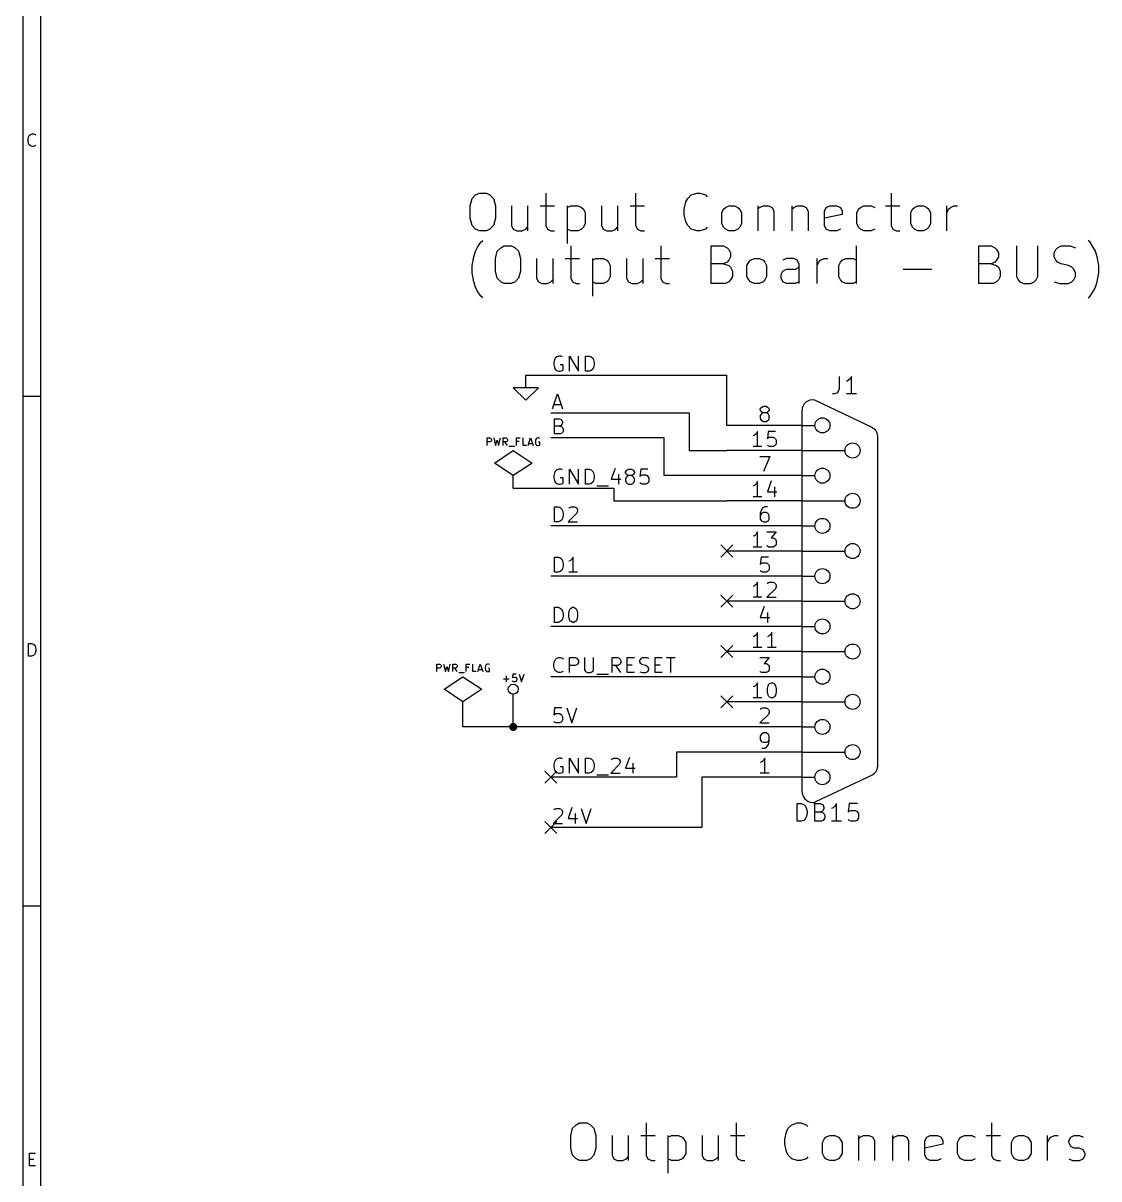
# Model space of a CAD drawing. Extents: x 4000 to 196000, y 4000 to 146000.
# Drawn here: x 4000 to 46800, y 54015 to 100008 of the extents above; entities that cross this region are included whole.
import ezdxf

# ---------------------------------------------------------------- set-up
doc = ezdxf.new("R2010")
doc.units = 0
doc.layers.add('BLACK', color=1, linetype='CONTINUOUS')

msp = doc.modelspace()

# ---------------------------------------------------------------- linework, layer by layer
at = {"layer": 'BLACK'}
for p, q in [((4000, 4000), (4000, 146000)), ((4700, 4700), (4700, 145300)), ((4200, 95380), (4220, 95480)), ((4200, 95310), (4200, 95380)), ((4220, 95220), (4200, 95310)), ((4220, 95480), (4240, 95530)), ((4240, 95170), (4220, 95220)), ((4240, 95530), (4290, 95570)), ((4290, 95570), (4360, 95600)), ((4360, 95600), (4410, 95600)), ((4410, 95600), (4480, 95570)), ((4480, 95570), (4500, 95550)), ((4290, 95120), (4240, 95170)), ((4360, 95100), (4290, 95120)), ((4410, 95100), (4360, 95100)), ((4480, 95120), (4410, 95100)), ((4500, 95150), (4480, 95120)), ((21790, 92740), (21860, 93030)), ((21860, 93030), (22000, 93170)), ((22000, 93170), (22140, 93240)), ((22140, 93240), (22430, 93240)), ((22430, 93240), (22570, 93170)), ((22570, 93170), (22710, 93030)), ((22710, 93030), (22790, 92740)), ((24790, 93240), (24790, 91960)), ((28370, 93240), (28370, 91960)), ((30370, 92890), (30440, 93030)), ((30440, 93030), (30580, 93170)), ((30580, 93170), (30800, 93240)), ((30800, 93240), (30940, 93240)), ((30940, 93240), (31150, 93170)), ((31150, 93170), (31220, 93100)), ((38530, 93240), (38530, 91960)), ((21790, 92240), (21790, 92740)), ((22790, 92740), (22790, 92240)), ((23430, 92740), (23430, 91960)), ((24070, 92740), (24070, 91740)), ((24570, 92740), (25140, 92740)), ((25650, 92740), (25650, 91240)), ((25650, 92670), (25790, 92740)), ((25790, 92740), (26080, 92740)), ((26080, 92740), (26220, 92670)), ((26220, 92670), (26290, 92600)), ((26290, 92600), (26360, 92460)), ((26360, 92460), (26360, 92030)), ((27010, 92740), (27010, 91960)), ((27650, 92740), (27650, 91740)), ((28150, 92740), (28720, 92740)), ((30300, 92600), (30370, 92890)), ((30300, 92390), (30300, 92600)), ((31800, 92460), (31870, 92600)), ((31800, 92030), (31800, 92460)), ((31870, 92600), (31940, 92670)), ((31940, 92670), (32080, 92740)), ((32080, 92740), (32300, 92740)), ((32300, 92740), (32440, 92670)), ((32440, 92670), (32510, 92600)), ((32510, 92600), (32580, 92460)), ((32580, 92460), (32580, 92030)), ((33230, 92740), (33230, 91740)), ((33230, 92600), (33300, 92670)), ((33300, 92670), (33440, 92740)), ((33440, 92740), (33660, 92740)), ((33660, 92740), (33800, 92670)), ((33800, 92670), (33870, 92530)), ((33870, 92530), (33870, 91740)), ((34590, 92740), (34590, 91740)), ((34590, 92600), (34660, 92670)), ((34660, 92670), (34800, 92740)), ((34800, 92740), (35020, 92740)), ((35020, 92740), (35160, 92670)), ((35160, 92670), (35230, 92530)), ((35230, 92530), (35230, 91740)), ((35880, 92530), (35950, 92670)), ((35880, 91960), (35880, 92530)), ((35950, 92670), (36090, 92740)), ((36090, 92740), (36380, 92740)), ((36380, 92740), (36520, 92670)), ((36520, 92670), (36590, 92530)), ((36590, 92530), (36590, 92390)), ((37170, 92460), (37240, 92600)), ((37170, 92030), (37170, 92460)), ((37240, 92600), (37310, 92670)), ((37310, 92670), (37450, 92740)), ((37450, 92740), (37740, 92740)), ((37740, 92740), (37880, 92670)), ((38310, 92740), (38880, 92740)), ((39320, 92460), (39390, 92600)), ((39320, 92030), (39320, 92460)), ((39390, 92600), (39460, 92670)), ((39460, 92670), (39600, 92740)), ((39600, 92740), (39820, 92740)), ((39820, 92740), (39960, 92670)), ((39960, 92670), (40030, 92600)), ((40030, 92600), (40100, 92460)), ((40100, 92460), (40100, 92030)), ((40750, 91740), (40750, 92740)), ((40750, 92460), (40820, 92600)), ((40820, 92600), (40890, 92670)), ((40890, 92670), (41030, 92740)), ((41030, 92740), (41180, 92740)), ((21860, 91960), (21790, 92240)), ((22790, 92240), (22710, 91960)), ((26360, 92030), (26290, 91890)), ((30370, 92100), (30300, 92390)), ((30440, 91960), (30370, 92100)), ((31870, 91890), (31800, 92030)), ((32580, 92030), (32510, 91890)), ((36590, 92390), (35880, 92240)), ((37240, 91890), (37170, 92030)), ((39390, 91890), (39320, 92030)), ((40100, 92030), (40030, 91890)), ((22000, 91810), (21860, 91960)), ((22140, 91740), (22000, 91810)), ((22430, 91740), (22140, 91740)), ((22570, 91810), (22430, 91740)), ((22710, 91960), (22570, 91810)), ((23430, 91960), (23500, 91810)), ((23500, 91810), (23640, 91740)), ((23640, 91740), (23860, 91740)), ((23860, 91740), (24000, 91810)), ((24000, 91810), (24070, 91890)), ((24790, 91960), (24860, 91810)), ((24860, 91810), (25000, 91740)), ((25000, 91740), (25140, 91740)), ((25790, 91740), (25650, 91810)), ((26080, 91740), (25790, 91740)), ((26220, 91810), (26080, 91740)), ((26290, 91890), (26220, 91810)), ((27010, 91960), (27080, 91810)), ((27080, 91810), (27220, 91740)), ((27220, 91740), (27440, 91740)), ((27440, 91740), (27580, 91810)), ((27580, 91810), (27650, 91890)), ((28370, 91960), (28440, 91810)), ((28440, 91810), (28580, 91740)), ((28580, 91740), (28720, 91740)), ((30580, 91810), (30440, 91960)), ((30800, 91740), (30580, 91810)), ((30940, 91740), (30800, 91740)), ((31150, 91810), (30940, 91740)), ((31220, 91890), (31150, 91810)), ((31940, 91810), (31870, 91890)), ((32080, 91740), (31940, 91810)), ((32300, 91740), (32080, 91740)), ((32440, 91810), (32300, 91740)), ((32510, 91890), (32440, 91810)), ((35950, 91810), (35880, 91960)), ((36090, 91740), (35950, 91810)), ((36380, 91740), (36090, 91740)), ((36520, 91810), (36380, 91740)), ((37310, 91810), (37240, 91890)), ((37450, 91740), (37310, 91810)), ((37740, 91740), (37450, 91740)), ((37880, 91810), (37740, 91740)), ((38530, 91960), (38600, 91810)), ((38600, 91810), (38740, 91740)), ((38740, 91740), (38880, 91740)), ((39460, 91810), (39390, 91890)), ((39600, 91740), (39460, 91810)), ((39820, 91740), (39600, 91740)), ((39960, 91810), (39820, 91740)), ((40030, 91890), (39960, 91810)), ((22000, 90930), (22070, 91070)), ((22070, 91070), (22210, 91290)), ((22210, 91290), (22290, 91360)), ((22860, 90930), (23000, 91070)), ((23000, 91070), (23140, 91140)), ((23140, 91140), (23430, 91140)), ((23430, 91140), (23570, 91070)), ((23570, 91070), (23710, 90930)), ((25790, 91140), (25790, 89860)), ((29370, 91140), (29370, 89860)), ((31370, 89640), (31370, 91140)), ((31370, 91140), (31870, 91140)), ((31870, 91140), (32010, 91070)), ((32010, 91070), (32080, 91000)), ((37160, 89640), (37160, 91140)), ((42020, 89640), (42020, 91140)), ((42020, 91140), (42520, 91140)), ((42520, 91140), (42660, 91070)), ((42660, 91070), (42730, 91000)), ((43520, 91140), (43520, 89930)), ((44370, 89930), (44370, 91140)), ((45090, 91000), (45160, 91070)), ((45160, 91070), (45300, 91140)), ((45300, 91140), (45660, 91140)), ((45660, 91140), (45870, 91070)), ((46450, 91290), (46370, 91360)), ((46590, 91070), (46450, 91290)), ((46660, 90930), (46590, 91070)), ((21860, 90360), (21930, 90710)), ((21930, 90710), (22000, 90930)), ((22790, 90640), (22860, 90930)), ((22790, 90140), (22790, 90640)), ((23710, 90930), (23790, 90640)), ((23790, 90640), (23790, 90140)), ((24430, 90640), (24430, 89860)), ((25070, 90640), (25070, 89640)), ((25570, 90640), (26140, 90640)), ((26650, 90640), (26650, 89140)), ((26650, 90570), (26790, 90640)), ((26790, 90640), (27080, 90640)), ((27080, 90640), (27220, 90570)), ((28010, 90640), (28010, 89860)), ((28650, 90640), (28650, 89640)), ((29150, 90640), (29720, 90640)), ((32080, 91000), (32150, 90860)), ((32150, 90710), (32080, 90570)), ((32150, 90860), (32150, 90710)), ((32940, 90570), (33080, 90640)), ((33080, 90640), (33300, 90640)), ((33300, 90640), (33440, 90570)), ((34370, 90640), (34230, 90570)), ((34660, 90640), (34370, 90640)), ((34800, 90570), (34660, 90640)), ((35590, 89640), (35590, 90640)), ((35730, 90570), (35870, 90640)), ((35870, 90640), (36020, 90640)), ((36590, 90570), (36730, 90640)), ((36730, 90640), (37020, 90640)), ((37020, 90640), (37160, 90570)), ((42730, 91000), (42800, 90860)), ((42800, 90710), (42730, 90570)), ((42800, 90860), (42800, 90710)), ((45020, 90860), (45090, 91000)), ((45020, 90710), (45020, 90860)), ((45090, 90570), (45020, 90710)), ((46730, 90710), (46660, 90930)), ((46800, 90360), (46730, 90710)), ((21860, 90070), (21860, 90360)), ((27220, 90570), (27290, 90500)), ((27290, 90500), (27360, 90360)), ((27360, 90360), (27360, 89930)), ((31870, 90430), (31370, 90430)), ((32010, 90500), (31870, 90430)), ((31870, 90430), (32080, 90360)), ((32080, 90570), (32010, 90500)), ((32080, 90360), (32150, 90290)), ((32150, 90290), (32220, 90140)), ((32800, 90360), (32870, 90500)), ((32800, 89930), (32800, 90360)), ((32870, 90500), (32940, 90570)), ((33440, 90570), (33510, 90500)), ((33510, 90500), (33580, 90360)), ((33580, 90360), (33580, 89930)), ((34230, 90140), (34370, 90210)), ((34370, 90210), (34730, 90210)), ((34730, 90210), (34870, 90290)), ((34870, 90430), (34800, 90570)), ((34870, 89640), (34870, 90430)), ((35590, 90360), (35660, 90500)), ((35660, 90500), (35730, 90570)), ((36450, 90360), (36520, 90500)), ((36450, 89930), (36450, 90360)), ((36520, 90500), (36590, 90570)), ((39020, 90210), (40160, 90210)), ((42520, 90430), (42020, 90430)), ((42660, 90500), (42520, 90430)), ((42520, 90430), (42730, 90360)), ((42730, 90570), (42660, 90500)), ((42730, 90360), (42800, 90290)), ((42800, 90290), (42870, 90140)), ((45160, 90500), (45090, 90570)), ((45300, 90430), (45160, 90500)), ((45590, 90360), (45300, 90430)), ((45730, 90290), (45590, 90360)), ((45800, 90210), (45730, 90290)), ((45870, 90070), (45800, 90210)), ((46800, 90070), (46800, 90360)), ((21930, 89710), (21860, 90070)), ((22000, 89500), (21930, 89710)), ((22860, 89860), (22790, 90140)), ((23000, 89710), (22860, 89860)), ((23140, 89640), (23000, 89710)), ((23570, 89710), (23430, 89640)), ((23710, 89860), (23570, 89710)), ((23790, 90140), (23710, 89860)), ((24430, 89860), (24500, 89710)), ((24500, 89710), (24640, 89640)), ((24860, 89640), (25000, 89710)), ((25000, 89710), (25070, 89790)), ((25790, 89860), (25860, 89710)), ((25860, 89710), (26000, 89640)), ((26790, 89640), (26650, 89710)), ((27220, 89710), (27080, 89640)), ((27290, 89790), (27220, 89710)), ((27360, 89930), (27290, 89790)), ((28010, 89860), (28080, 89710)), ((28080, 89710), (28220, 89640)), ((28440, 89640), (28580, 89710)), ((28580, 89710), (28650, 89790)), ((29370, 89860), (29440, 89710)), ((29440, 89710), (29580, 89640)), ((32080, 89710), (31940, 89640)), ((32150, 89790), (32080, 89710)), ((32220, 89930), (32150, 89790)), ((32220, 90140), (32220, 89930)), ((32870, 89790), (32800, 89930)), ((32940, 89710), (32870, 89790)), ((33080, 89640), (32940, 89710)), ((33440, 89710), (33300, 89640)), ((33510, 89790), (33440, 89710)), ((33580, 89930), (33510, 89790)), ((34160, 90000), (34230, 90140)), ((34160, 89860), (34160, 90000)), ((34230, 89710), (34160, 89860)), ((34370, 89640), (34230, 89710)), ((34870, 89710), (34730, 89640)), ((36520, 89790), (36450, 89930)), ((36590, 89710), (36520, 89790)), ((36730, 89640), (36590, 89710)), ((37160, 89710), (37020, 89640)), ((42730, 89710), (42590, 89640)), ((42800, 89790), (42730, 89710)), ((42870, 89930), (42800, 89790)), ((42870, 90140), (42870, 89930)), ((43520, 89930), (43590, 89790)), ((43590, 89790), (43660, 89710)), ((43660, 89710), (43800, 89640)), ((44090, 89640), (44230, 89710)), ((44230, 89710), (44300, 89790)), ((44300, 89790), (44370, 89930)), ((45020, 89710), (45230, 89640)), ((45590, 89640), (45730, 89710)), ((45730, 89710), (45800, 89790)), ((45800, 89790), (45870, 89930)), ((45870, 89930), (45870, 90070)), ((46660, 89500), (46730, 89710)), ((46730, 89710), (46800, 90070)), ((22070, 89360), (22000, 89500)), ((22210, 89140), (22070, 89360)), ((23430, 89640), (23140, 89640)), ((24640, 89640), (24860, 89640)), ((26000, 89640), (26140, 89640)), ((27080, 89640), (26790, 89640)), ((28220, 89640), (28440, 89640)), ((29580, 89640), (29720, 89640)), ((31940, 89640), (31370, 89640)), ((33300, 89640), (33080, 89640)), ((34730, 89640), (34370, 89640)), ((37020, 89640), (36730, 89640)), ((42590, 89640), (42020, 89640)), ((43800, 89640), (44090, 89640)), ((45230, 89640), (45590, 89640)), ((46450, 89140), (46590, 89360)), ((46590, 89360), (46660, 89500)), ((22290, 89070), (22210, 89140)), ((46370, 89070), (46450, 89140)), ((25140, 86610), (25110, 86500)), ((25110, 86500), (25110, 86410)), ((25170, 86670), (25140, 86610)), ((25230, 86730), (25170, 86670)), ((25310, 86760), (25230, 86730)), ((25400, 86760), (25310, 86760)), ((25460, 86730), (25400, 86760)), ((25740, 86160), (25740, 86760)), ((25740, 86760), (26090, 86160)), ((26090, 86160), (26090, 86760)), ((26370, 86160), (26370, 86760)), ((26370, 86760), (26520, 86760)), ((26520, 86760), (26600, 86730)), ((26600, 86730), (26660, 86670)), ((26660, 86670), (26690, 86610)), ((26690, 86610), (26720, 86500)), ((26720, 86500), (26720, 86410)), ((25110, 86410), (25140, 86300)), ((25140, 86300), (25170, 86240)), ((25170, 86240), (25230, 86190)), ((25230, 86190), (25310, 86160)), ((25310, 86160), (25370, 86160)), ((25490, 86410), (25370, 86410)), ((25370, 86160), (25460, 86190)), ((25460, 86190), (25490, 86210)), ((25490, 86210), (25490, 86410)), ((26520, 86160), (26370, 86160)), ((26600, 86190), (26520, 86160)), ((26660, 86240), (26600, 86190)), ((26690, 86300), (26660, 86240)), ((26720, 86410), (26690, 86300)), ((24000, 85500), (24000, 86000)), ((24000, 86000), (32000, 86000)), ((32000, 84000), (32000, 86000)), ((36470, 85950), (36470, 85450)), ((36830, 85780), (36760, 85750)), ((36900, 85850), (36830, 85780)), ((36960, 85950), (36900, 85850)), ((36960, 85250), (36960, 85950)), ((4000, 85160), (4700, 85160)), ((23500, 85500), (24000, 85000)), ((24500, 85500), (23500, 85500)), ((24000, 85000), (24500, 85500)), ((25060, 84660), (25260, 85260)), ((25260, 85260), (25460, 84660)), ((36270, 85250), (36200, 85250)), ((36370, 85280), (36270, 85250)), ((36430, 85350), (36370, 85280)), ((36470, 85450), (36430, 85350)), ((37160, 85250), (36760, 85250)), ((25110, 84830), (25400, 84830)), ((33330, 84640), (33360, 84700)), ((33330, 84610), (33330, 84640)), ((33360, 84700), (33390, 84730)), ((33390, 84730), (33450, 84760)), ((33450, 84760), (33560, 84760)), ((33560, 84760), (33620, 84730)), ((33620, 84730), (33650, 84700)), ((33650, 84700), (33680, 84640)), ((33680, 84640), (33680, 84610)), ((37800, 83900), (35500, 85000)), ((25000, 84500), (30500, 84500)), ((25140, 83660), (25140, 84260)), ((25140, 84260), (25340, 84260)), ((25340, 84260), (25400, 84230)), ((25400, 84230), (25430, 84200)), ((25430, 84200), (25460, 84140)), ((30500, 84500), (30500, 83000)), ((33360, 84560), (33330, 84610)), ((33360, 84440), (33330, 84390)), ((33330, 84390), (33330, 84270)), ((33330, 84270), (33360, 84210)), ((33390, 84530), (33360, 84560)), ((33390, 84470), (33360, 84440)), ((33360, 84210), (33390, 84190)), ((33450, 84500), (33390, 84530)), ((33450, 84500), (33390, 84470)), ((33390, 84190), (33450, 84160)), ((33560, 84500), (33450, 84500)), ((33620, 84530), (33560, 84500)), ((33620, 84470), (33560, 84500)), ((33560, 84160), (33620, 84190)), ((33650, 84560), (33620, 84530)), ((33650, 84440), (33620, 84470)), ((33620, 84190), (33650, 84210)), ((33680, 84610), (33650, 84560)), ((33680, 84390), (33650, 84440)), ((33650, 84210), (33680, 84270)), ((33680, 84270), (33680, 84390)), ((35000, 69400), (35000, 84600)), ((25340, 83970), (25140, 83970)), ((25400, 84000), (25340, 83970)), ((25340, 83970), (25430, 83940)), ((25430, 84030), (25400, 84000)), ((25460, 84090), (25430, 84030)), ((25430, 83940), (25460, 83910)), ((25460, 83710), (25430, 83690)), ((25460, 84140), (25460, 84090)), ((25460, 83910), (25490, 83860)), ((25490, 83770), (25460, 83710)), ((25490, 83860), (25490, 83770)), ((35000, 84000), (32000, 84000)), ((33220, 83760), (33160, 83670)), ((33220, 83160), (33220, 83760)), ((33450, 84160), (33560, 84160)), ((33640, 83760), (33610, 83470)), ((33930, 83760), (33640, 83760)), ((35000, 84000), (35500, 84000)), ((22460, 83200), (22460, 83500)), ((22460, 83500), (22580, 83500)), ((22580, 83340), (22460, 83340)), ((22580, 83500), (22600, 83480)), ((22600, 83360), (22580, 83340)), ((22600, 83480), (22620, 83470)), ((22620, 83370), (22600, 83360)), ((22620, 83470), (22630, 83440)), ((22630, 83400), (22620, 83370)), ((22630, 83440), (22630, 83400)), ((22730, 83500), (22800, 83200)), ((22800, 83200), (22860, 83410)), ((22860, 83410), (22920, 83200)), ((22920, 83200), (22990, 83500)), ((23100, 83200), (23100, 83500)), ((23100, 83500), (23220, 83500)), ((23220, 83340), (23100, 83340)), ((23270, 83200), (23170, 83340)), ((23220, 83500), (23240, 83480)), ((23240, 83360), (23220, 83340)), ((23240, 83480), (23260, 83470)), ((23260, 83370), (23240, 83360)), ((23260, 83470), (23270, 83440)), ((23270, 83400), (23260, 83370)), ((23270, 83440), (23270, 83400)), ((23630, 83200), (23630, 83500)), ((23630, 83500), (23770, 83500)), ((23730, 83360), (23630, 83360)), ((23890, 83200), (23890, 83500)), ((24090, 83200), (24190, 83500)), ((24120, 83280), (24260, 83280)), ((24190, 83500), (24290, 83200)), ((24390, 83430), (24380, 83370)), ((24380, 83370), (24380, 83330)), ((24380, 83330), (24390, 83270)), ((24410, 83460), (24390, 83430)), ((24390, 83270), (24410, 83240)), ((24430, 83480), (24410, 83460)), ((24480, 83500), (24430, 83480)), ((24520, 83500), (24480, 83500)), ((24560, 83330), (24510, 83330)), ((24550, 83480), (24520, 83500)), ((24560, 83230), (24560, 83330)), ((29500, 83500), (25000, 83500)), ((25370, 83660), (25140, 83660)), ((25430, 83690), (25370, 83660)), ((29500, 82000), (29500, 83500)), ((33100, 83610), (33040, 83590)), ((33160, 83670), (33100, 83610)), ((33610, 83470), (33640, 83500)), ((33640, 83500), (33700, 83530)), ((33700, 83530), (33840, 83530)), ((33840, 83530), (33900, 83500)), ((33900, 83500), (33930, 83470)), ((33930, 83470), (33960, 83410)), ((33960, 83270), (33930, 83210)), ((33960, 83410), (33960, 83270)), ((38000, 70400), (38000, 83600)), ((22750, 82500), (23500, 83000)), ((23330, 83170), (23560, 83170)), ((23500, 83000), (24250, 82500)), ((24030, 83200), (23890, 83200)), ((24410, 83240), (24430, 83210)), ((24430, 83210), (24480, 83200)), ((24480, 83200), (24510, 83200)), ((24510, 83200), (24550, 83210)), ((24550, 83210), (24560, 83230)), ((30500, 83000), (32000, 83000)), ((35000, 83000), (32000, 83000)), ((33390, 83160), (33040, 83160)), ((33640, 83190), (33610, 83210)), ((33700, 83160), (33640, 83190)), ((33840, 83160), (33700, 83160)), ((33900, 83190), (33840, 83160)), ((33930, 83210), (33900, 83190)), ((35000, 83000), (36700, 83000)), ((23500, 82000), (22750, 82500)), ((24250, 82500), (23500, 82000)), ((33310, 82760), (33710, 82760)), ((33710, 82760), (33450, 82160)), ((23500, 81500), (23500, 82000)), ((25140, 82110), (25110, 82000)), ((25110, 82000), (25110, 81910)), ((25110, 81910), (25140, 81800)), ((25170, 82170), (25140, 82110)), ((25230, 82230), (25170, 82170)), ((25310, 82260), (25230, 82230)), ((25400, 82260), (25310, 82260)), ((25490, 81910), (25370, 81910)), ((25460, 82230), (25400, 82260)), ((25490, 81710), (25490, 81910)), ((25740, 81660), (25740, 82260)), ((25740, 82260), (26090, 81660)), ((26090, 81660), (26090, 82260)), ((26370, 81660), (26370, 82260)), ((26370, 82260), (26520, 82260)), ((26520, 82260), (26600, 82230)), ((26600, 82230), (26660, 82170)), ((26660, 82170), (26690, 82110)), ((26690, 82110), (26720, 82000)), ((26720, 81910), (26690, 81800)), ((26720, 82000), (26720, 81910)), ((27550, 82290), (27400, 81860)), ((27690, 82060), (27690, 81660)), ((27970, 82140), (28000, 82200)), ((27970, 82110), (27970, 82140)), ((28000, 82060), (27970, 82110)), ((28000, 81940), (27970, 81890)), ((27970, 81890), (27970, 81770)), ((28000, 82200), (28030, 82230)), ((28030, 82030), (28000, 82060)), ((28030, 81970), (28000, 81940)), ((28030, 82230), (28090, 82260)), ((28090, 82000), (28030, 82030)), ((28090, 82000), (28030, 81970)), ((28090, 82260), (28200, 82260)), ((28200, 82000), (28090, 82000)), ((28200, 82260), (28260, 82230)), ((28260, 82030), (28200, 82000)), ((28260, 81970), (28200, 82000)), ((28260, 82230), (28290, 82200)), ((28290, 82060), (28260, 82030)), ((28290, 81940), (28260, 81970)), ((28290, 82200), (28320, 82140)), ((28320, 82110), (28290, 82060)), ((28320, 81890), (28290, 81940)), ((28320, 82140), (28320, 82110)), ((28320, 81770), (28320, 81890)), ((28570, 82260), (28540, 81970)), ((28540, 81970), (28570, 82000)), ((28860, 82260), (28570, 82260)), ((28570, 82000), (28630, 82030)), ((28630, 82030), (28770, 82030)), ((28770, 82030), (28830, 82000)), ((28830, 82000), (28860, 81970)), ((28860, 81970), (28890, 81910)), ((28890, 81910), (28890, 81770)), ((32000, 82000), (29500, 82000)), ((35000, 82000), (32000, 82000)), ((35000, 82000), (35500, 82000)), ((23500, 81500), (27500, 81500)), ((25140, 81800), (25170, 81740)), ((25170, 81740), (25230, 81690)), ((25230, 81690), (25310, 81660)), ((25310, 81660), (25370, 81660)), ((25370, 81660), (25460, 81690)), ((25460, 81690), (25490, 81710)), ((26520, 81660), (26370, 81660)), ((26600, 81690), (26520, 81660)), ((26660, 81740), (26600, 81690)), ((26690, 81800), (26660, 81740)), ((26830, 81600), (27290, 81600)), ((27400, 81860), (27780, 81860)), ((27500, 81500), (27500, 81000)), ((27970, 81770), (28000, 81710)), ((28000, 81710), (28030, 81690)), ((28030, 81690), (28090, 81660)), ((28090, 81660), (28200, 81660)), ((28200, 81660), (28260, 81690)), ((28260, 81690), (28290, 81710)), ((28290, 81710), (28320, 81770)), ((28570, 81690), (28540, 81710)), ((28630, 81660), (28570, 81690)), ((28770, 81660), (28630, 81660)), ((28830, 81690), (28770, 81660)), ((28860, 81710), (28830, 81690)), ((28890, 81770), (28860, 81710)), ((33100, 81610), (33040, 81590)), ((33160, 81670), (33100, 81610)), ((33220, 81760), (33160, 81670)), ((33220, 81160), (33220, 81760)), ((33760, 81790), (33610, 81360)), ((33900, 81560), (33900, 81160)), ((27500, 81000), (32000, 81000)), ((35000, 81000), (32000, 81000)), ((33390, 81160), (33040, 81160)), ((33610, 81360), (33990, 81360)), ((35000, 81000), (36700, 81000)), ((25140, 80160), (25140, 80760)), ((25140, 80760), (25290, 80760)), ((25290, 80760), (25370, 80730)), ((25370, 80730), (25430, 80670)), ((25430, 80670), (25460, 80610)), ((25460, 80610), (25490, 80500)), ((25490, 80500), (25490, 80410)), ((26030, 80500), (25690, 80160)), ((25710, 80700), (25740, 80730)), ((25740, 80730), (25800, 80760)), ((25800, 80760), (25940, 80760)), ((25940, 80760), (26000, 80730)), ((26000, 80730), (26030, 80700)), ((26030, 80700), (26060, 80640)), ((26060, 80590), (26030, 80500)), ((26060, 80640), (26060, 80590)), ((33360, 80610), (33330, 80500)), ((33330, 80500), (33330, 80270)), ((33420, 80700), (33360, 80610)), ((33390, 80500), (33360, 80470)), ((33450, 80530), (33390, 80500)), ((33450, 80730), (33420, 80700)), ((33510, 80760), (33450, 80730)), ((33560, 80530), (33450, 80530)), ((33620, 80760), (33510, 80760)), ((33620, 80500), (33560, 80530)), ((33650, 80470), (33620, 80500)), ((25290, 80160), (25140, 80160)), ((25370, 80190), (25290, 80160)), ((25430, 80240), (25370, 80190)), ((25460, 80300), (25430, 80240)), ((25490, 80410), (25460, 80300)), ((25690, 80160), (26060, 80160)), ((33360, 80470), (33330, 80410)), ((33330, 80270), (33360, 80210)), ((33360, 80210), (33390, 80190)), ((33390, 80190), (33450, 80160)), ((33450, 80160), (33560, 80160)), ((33560, 80160), (33620, 80190)), ((33620, 80190), (33650, 80210)), ((33680, 80410), (33650, 80470)), ((33650, 80210), (33680, 80270)), ((33680, 80270), (33680, 80410)), ((32000, 80000), (25000, 80000)), ((35000, 80000), (32000, 80000)), ((33100, 79610), (33040, 79590)), ((33160, 79670), (33100, 79610)), ((33220, 79760), (33160, 79670)), ((33220, 79160), (33220, 79760)), ((33590, 79760), (33960, 79760)), ((33960, 79760), (33760, 79530)), ((35000, 80000), (35500, 80000)), ((31760, 79240), (32240, 78760)), ((32240, 79240), (31760, 78760)), ((33390, 79160), (33040, 79160)), ((33610, 79190), (33590, 79210)), ((33670, 79160), (33610, 79190)), ((33840, 79160), (33670, 79160)), ((33760, 79530), (33840, 79530)), ((33840, 79530), (33900, 79500)), ((33900, 79190), (33840, 79160)), ((33900, 79500), (33930, 79470)), ((33930, 79210), (33900, 79190)), ((33930, 79470), (33960, 79410)), ((33960, 79270), (33930, 79210)), ((33960, 79410), (33960, 79270)), ((25140, 78160), (25140, 78760)), ((25140, 78760), (25290, 78760)), ((25290, 78760), (25370, 78730)), ((25370, 78730), (25430, 78670)), ((25430, 78670), (25460, 78610)), ((25830, 78670), (25770, 78610)), ((25890, 78760), (25830, 78670)), ((25890, 78160), (25890, 78760)), ((35000, 79000), (32000, 79000)), ((33360, 78760), (33330, 78470)), ((33650, 78760), (33360, 78760)), ((35000, 79000), (36700, 79000)), ((25370, 78190), (25290, 78160)), ((25430, 78240), (25370, 78190)), ((25460, 78300), (25430, 78240)), ((25460, 78610), (25490, 78500)), ((25490, 78410), (25460, 78300)), ((25490, 78500), (25490, 78410)), ((25770, 78610), (25710, 78590)), ((33330, 78470), (33360, 78500)), ((33360, 78190), (33330, 78210)), ((33360, 78500), (33420, 78530)), ((33420, 78160), (33360, 78190)), ((33420, 78530), (33560, 78530)), ((33560, 78530), (33620, 78500)), ((33620, 78190), (33560, 78160)), ((33620, 78500), (33650, 78470)), ((33650, 78210), (33620, 78190)), ((33650, 78470), (33680, 78410)), ((33680, 78270), (33650, 78210)), ((33680, 78410), (33680, 78270)), ((32000, 78000), (25000, 78000)), ((25290, 78160), (25140, 78160)), ((26060, 78160), (25710, 78160)), ((35000, 78000), (32000, 78000)), ((33220, 77760), (33160, 77670)), ((33220, 77160), (33220, 77760)), ((33560, 78160), (33420, 78160)), ((33610, 77700), (33640, 77730)), ((33640, 77730), (33700, 77760)), ((33700, 77760), (33840, 77760)), ((33840, 77760), (33900, 77730)), ((33900, 77730), (33930, 77700)), ((35000, 78000), (35500, 78000)), ((33100, 77610), (33040, 77590)), ((33160, 77670), (33100, 77610)), ((33930, 77500), (33590, 77160)), ((33930, 77700), (33960, 77640)), ((33960, 77590), (33930, 77500)), ((33960, 77640), (33960, 77590)), ((31760, 77240), (32240, 76760)), ((32240, 77240), (31760, 76760)), ((35000, 77000), (32000, 77000)), ((33390, 77160), (33040, 77160)), ((33590, 77160), (33960, 77160)), ((35000, 77000), (36700, 77000)), ((25140, 76160), (25140, 76760)), ((25140, 76760), (25290, 76760)), ((25290, 76760), (25370, 76730)), ((25370, 76730), (25430, 76670)), ((25430, 76670), (25460, 76610)), ((25460, 76610), (25490, 76500)), ((25490, 76410), (25460, 76300)), ((25490, 76500), (25490, 76410)), ((25710, 76530), (25740, 76640)), ((25710, 76390), (25710, 76530)), ((25740, 76270), (25710, 76390)), ((25740, 76640), (25770, 76700)), ((25770, 76700), (25800, 76730)), ((25800, 76730), (25860, 76760)), ((25860, 76760), (25910, 76760)), ((25910, 76760), (25970, 76730)), ((25970, 76730), (26000, 76700)), ((26000, 76700), (26030, 76640)), ((26030, 76640), (26060, 76530)), ((26060, 76390), (26030, 76270)), ((26060, 76530), (26060, 76390)), ((33480, 76790), (33330, 76360)), ((33330, 76360), (33710, 76360)), ((33620, 76560), (33620, 76160)), ((32000, 76000), (25000, 76000)), ((25290, 76160), (25140, 76160)), ((25370, 76190), (25290, 76160)), ((25430, 76240), (25370, 76190)), ((25460, 76300), (25430, 76240)), ((25770, 76210), (25740, 76270)), ((25800, 76190), (25770, 76210)), ((25860, 76160), (25800, 76190)), ((25910, 76160), (25860, 76160)), ((25970, 76190), (25910, 76160)), ((26000, 76210), (25970, 76190)), ((26030, 76270), (26000, 76210)), ((35000, 76000), (32000, 76000)), ((35000, 76000), (35500, 76000)), ((33100, 75610), (33040, 75590)), ((33160, 75670), (33100, 75610)), ((33220, 75760), (33160, 75670)), ((33220, 75160), (33220, 75760)), ((33670, 75610), (33610, 75590)), ((33730, 75670), (33670, 75610)), ((33790, 75760), (33730, 75670)), ((33790, 75160), (33790, 75760)), ((4220, 74820), (4220, 75320)), ((4220, 75320), (4340, 75320)), ((4340, 75320), (4410, 75290)), ((4410, 75290), (4460, 75250)), ((4460, 75250), (4480, 75200)), ((4480, 75200), (4500, 75100)), ((4500, 75030), (4480, 74940)), ((4500, 75100), (4500, 75030)), ((31760, 75240), (32240, 74760)), ((32240, 75240), (31760, 74760)), ((35000, 75000), (32000, 75000)), ((33390, 75160), (33040, 75160)), ((33960, 75160), (33610, 75160)), ((35000, 75000), (36700, 75000)), ((4340, 74820), (4220, 74820)), ((4410, 74840), (4340, 74820)), ((4460, 74890), (4410, 74840)), ((4480, 74940), (4460, 74890)), ((25110, 74500), (25140, 74610)), ((25140, 74610), (25170, 74670)), ((25170, 74670), (25230, 74730)), ((25230, 74730), (25310, 74760)), ((25310, 74760), (25370, 74760)), ((25370, 74760), (25460, 74730)), ((25460, 74730), (25490, 74700)), ((25740, 74160), (25740, 74760)), ((25740, 74760), (25970, 74760)), ((25970, 74760), (26030, 74730)), ((26030, 74730), (26060, 74700)), ((26060, 74700), (26090, 74640)), ((26090, 74560), (26060, 74500)), ((26090, 74640), (26090, 74560)), ((26340, 74760), (26340, 74270)), ((26690, 74270), (26690, 74760)), ((27430, 74160), (27430, 74760)), ((27430, 74760), (27660, 74760)), ((27660, 74760), (27720, 74730)), ((27720, 74730), (27750, 74700)), ((27750, 74700), (27780, 74640)), ((27780, 74560), (27750, 74500)), ((27780, 74640), (27780, 74560)), ((28030, 74160), (28030, 74760)), ((28030, 74760), (28320, 74760)), ((28540, 74640), (28570, 74700)), ((28540, 74590), (28540, 74640)), ((28570, 74530), (28540, 74590)), ((28570, 74700), (28600, 74730)), ((28600, 74500), (28570, 74530)), ((28600, 74730), (28660, 74760)), ((28660, 74760), (28800, 74760)), ((28800, 74760), (28890, 74730)), ((29140, 74160), (29140, 74760)), ((29140, 74760), (29430, 74760)), ((29600, 74760), (29940, 74760)), ((29770, 74160), (29770, 74760)), ((33310, 74760), (33680, 74760)), ((33680, 74760), (33480, 74530)), ((33480, 74530), (33560, 74530)), ((33560, 74530), (33620, 74500)), ((20460, 74200), (20460, 74500)), ((20460, 74500), (20580, 74500)), ((20580, 74340), (20460, 74340)), ((20580, 74500), (20600, 74480)), ((20600, 74360), (20580, 74340)), ((20600, 74480), (20620, 74470)), ((20620, 74370), (20600, 74360)), ((20620, 74470), (20630, 74440)), ((20630, 74400), (20620, 74370)), ((20630, 74440), (20630, 74400)), ((20730, 74500), (20800, 74200)), ((20800, 74200), (20860, 74410)), ((20860, 74410), (20920, 74200)), ((20920, 74200), (20990, 74500)), ((21100, 74200), (21100, 74500)), ((21100, 74500), (21220, 74500)), ((21220, 74340), (21100, 74340)), ((21270, 74200), (21170, 74340)), ((21220, 74500), (21240, 74480)), ((21240, 74360), (21220, 74340)), ((21240, 74480), (21260, 74470)), ((21260, 74370), (21240, 74360)), ((21260, 74470), (21270, 74440)), ((21270, 74400), (21260, 74370)), ((21270, 74440), (21270, 74400)), ((21330, 74170), (21560, 74170)), ((21630, 74200), (21630, 74500)), ((21630, 74500), (21770, 74500)), ((21730, 74360), (21630, 74360)), ((21890, 74200), (21890, 74500)), ((22030, 74200), (21890, 74200)), ((22090, 74200), (22190, 74500)), ((22120, 74280), (22260, 74280)), ((22190, 74500), (22290, 74200)), ((22390, 74430), (22380, 74370)), ((22380, 74370), (22380, 74330)), ((22380, 74330), (22390, 74270)), ((22410, 74460), (22390, 74430)), ((22390, 74270), (22410, 74240)), ((22430, 74480), (22410, 74460)), ((22410, 74240), (22430, 74210)), ((22480, 74500), (22430, 74480)), ((22430, 74210), (22480, 74200)), ((22520, 74500), (22480, 74500)), ((22480, 74200), (22510, 74200)), ((22560, 74330), (22510, 74330)), ((22510, 74200), (22550, 74210)), ((22550, 74480), (22520, 74500)), ((22550, 74210), (22560, 74230)), ((22560, 74230), (22560, 74330)), ((23480, 74100), (23470, 73960)), ((23620, 74100), (23480, 74100)), ((23730, 74100), (23830, 73800)), ((23830, 73800), (23930, 74100)), ((25110, 74410), (25110, 74500)), ((25140, 74300), (25110, 74410)), ((25170, 74240), (25140, 74300)), ((25230, 74190), (25170, 74240)), ((25310, 74160), (25230, 74190)), ((25370, 74160), (25310, 74160)), ((25460, 74190), (25370, 74160)), ((25490, 74210), (25460, 74190)), ((25970, 74440), (25740, 74440)), ((26030, 74470), (25970, 74440)), ((26060, 74500), (26030, 74470)), ((26340, 74270), (26370, 74210)), ((26370, 74210), (26400, 74190)), ((26400, 74190), (26460, 74160)), ((26460, 74160), (26570, 74160)), ((26570, 74160), (26630, 74190)), ((26630, 74190), (26660, 74210)), ((26660, 74210), (26690, 74270)), ((26830, 74100), (27290, 74100)), ((27660, 74440), (27430, 74440)), ((27780, 74160), (27580, 74440)), ((27720, 74470), (27660, 74440)), ((27750, 74500), (27720, 74470)), ((28030, 74470), (28230, 74470)), ((28320, 74160), (28030, 74160)), ((28540, 74190), (28630, 74160)), ((28660, 74470), (28600, 74500)), ((28630, 74160), (28770, 74160)), ((28770, 74440), (28660, 74470)), ((28830, 74410), (28770, 74440)), ((28770, 74160), (28830, 74190)), ((28860, 74390), (28830, 74410)), ((28830, 74190), (28860, 74210)), ((28890, 74330), (28860, 74390)), ((28860, 74210), (28890, 74270)), ((28890, 74270), (28890, 74330)), ((29140, 74470), (29340, 74470)), ((29430, 74160), (29140, 74160)), ((33330, 74190), (33310, 74210)), ((33390, 74160), (33330, 74190)), ((33560, 74160), (33390, 74160)), ((33620, 74190), (33560, 74160)), ((33620, 74500), (33650, 74470)), ((33650, 74210), (33620, 74190)), ((33650, 74470), (33680, 74410)), ((33680, 74270), (33650, 74210)), ((33680, 74410), (33680, 74270)), ((20750, 73500), (21500, 74000)), ((21500, 74000), (22250, 73500)), ((23110, 73910), (23340, 73910)), ((23230, 73800), (23230, 74030)), ((23470, 73960), (23480, 73970)), ((23480, 73810), (23470, 73830)), ((23480, 73970), (23510, 73980)), ((23510, 73800), (23480, 73810)), ((23510, 73980), (23580, 73980)), ((23580, 73800), (23510, 73800)), ((23580, 73980), (23610, 73970)), ((23610, 73810), (23580, 73800)), ((23610, 73970), (23620, 73960)), ((23620, 73830), (23610, 73810)), ((23620, 73960), (23640, 73930)), ((23640, 73860), (23620, 73830)), ((23640, 73930), (23640, 73860)), ((32000, 74000), (25000, 74000)), ((35000, 74000), (32000, 74000)), ((33100, 73610), (33040, 73590)), ((33160, 73670), (33100, 73610)), ((33220, 73760), (33160, 73670)), ((33220, 73160), (33220, 73760)), ((33610, 73530), (33640, 73640)), ((33640, 73640), (33670, 73700)), ((33670, 73700), (33700, 73730)), ((33700, 73730), (33760, 73760)), ((33760, 73760), (33810, 73760)), ((33810, 73760), (33870, 73730)), ((33870, 73730), (33900, 73700)), ((33900, 73700), (33930, 73640)), ((33930, 73640), (33960, 73530)), ((35000, 74000), (35500, 74000)), ((21500, 73000), (20750, 73500)), ((22250, 73500), (21500, 73000)), ((23500, 73000), (23500, 73300)), ((31760, 73240), (32240, 72760)), ((32240, 73240), (31760, 72760)), ((33390, 73160), (33040, 73160)), ((33610, 73390), (33610, 73530)), ((33640, 73270), (33610, 73390)), ((33670, 73210), (33640, 73270)), ((33700, 73190), (33670, 73210)), ((33760, 73160), (33700, 73190)), ((33810, 73160), (33760, 73160)), ((33870, 73190), (33810, 73160)), ((33900, 73210), (33870, 73190)), ((33930, 73270), (33900, 73210)), ((33960, 73390), (33930, 73270)), ((33960, 73530), (33960, 73390)), ((21500, 72500), (21500, 73000)), ((23500, 72000), (23500, 73000)), ((25140, 72760), (25110, 72470)), ((25430, 72760), (25140, 72760)), ((25630, 72760), (25830, 72160)), ((25830, 72160), (26030, 72760)), ((35000, 73000), (32000, 73000)), ((33330, 72700), (33360, 72730)), ((33360, 72730), (33420, 72760)), ((33420, 72760), (33560, 72760)), ((33560, 72760), (33620, 72730)), ((33620, 72730), (33650, 72700)), ((33650, 72700), (33680, 72640)), ((35000, 73000), (36700, 73000)), ((21500, 72000), (21500, 72500)), ((25110, 72470), (25140, 72500)), ((25140, 72190), (25110, 72210)), ((25140, 72500), (25200, 72530)), ((25200, 72530), (25340, 72530)), ((25340, 72530), (25400, 72500)), ((25400, 72500), (25430, 72470)), ((25430, 72210), (25400, 72190)), ((25430, 72470), (25460, 72410)), ((25460, 72270), (25430, 72210)), ((25460, 72410), (25460, 72270)), ((33650, 72500), (33310, 72160)), ((33680, 72590), (33650, 72500)), ((33680, 72640), (33680, 72590)), ((32000, 72000), (21500, 72000)), ((25200, 72160), (25140, 72190)), ((25340, 72160), (25200, 72160)), ((25400, 72190), (25340, 72160)), ((35000, 72000), (32000, 72000)), ((33310, 72160), (33680, 72160)), ((33450, 71760), (33390, 71730)), ((33560, 71760), (33450, 71760)), ((33620, 71730), (33560, 71760)), ((35000, 72000), (35500, 72000)), ((33360, 71700), (33330, 71640)), ((33330, 71640), (33330, 71500)), ((33330, 71500), (33360, 71440)), ((33390, 71730), (33360, 71700)), ((33360, 71440), (33390, 71410)), ((33390, 71410), (33450, 71390)), ((33450, 71390), (33560, 71390)), ((33560, 71390), (33620, 71410)), ((33590, 71210), (33650, 71300)), ((33650, 71700), (33620, 71730)), ((33620, 71410), (33650, 71440)), ((33680, 71640), (33650, 71700)), ((33650, 71440), (33680, 71500)), ((33650, 71300), (33680, 71410)), ((33680, 71410), (33680, 71640)), ((32000, 71000), (30000, 71000)), ((30000, 71000), (30000, 70000)), ((35000, 71000), (32000, 71000)), ((33390, 71160), (33510, 71160)), ((33510, 71160), (33560, 71190)), ((33560, 71190), (33590, 71210)), ((35000, 71000), (36700, 71000)), ((25140, 70610), (25110, 70500)), ((25110, 70500), (25110, 70410)), ((25110, 70410), (25140, 70300)), ((25170, 70670), (25140, 70610)), ((25230, 70730), (25170, 70670)), ((25310, 70760), (25230, 70730)), ((25400, 70760), (25310, 70760)), ((25490, 70410), (25370, 70410)), ((25460, 70730), (25400, 70760)), ((25490, 70210), (25490, 70410)), ((25740, 70160), (25740, 70760)), ((25740, 70760), (26090, 70160)), ((26090, 70160), (26090, 70760)), ((26370, 70160), (26370, 70760)), ((26370, 70760), (26520, 70760)), ((26520, 70760), (26600, 70730)), ((26600, 70730), (26660, 70670)), ((26660, 70670), (26690, 70610)), ((26690, 70610), (26720, 70500)), ((26720, 70410), (26690, 70300)), ((26720, 70500), (26720, 70410)), ((27720, 70500), (27380, 70160)), ((27400, 70700), (27430, 70730)), ((27430, 70730), (27490, 70760)), ((27490, 70760), (27630, 70760)), ((27630, 70760), (27690, 70730)), ((27690, 70730), (27720, 70700)), ((27720, 70700), (27750, 70640)), ((27750, 70590), (27720, 70500)), ((27750, 70640), (27750, 70590)), ((28120, 70790), (27970, 70360)), ((28260, 70560), (28260, 70160)), ((33390, 70610), (33330, 70590)), ((33450, 70670), (33390, 70610)), ((33510, 70760), (33450, 70670)), ((33510, 70160), (33510, 70760)), ((24760, 70240), (25240, 69760)), ((25240, 70240), (24760, 69760)), ((30000, 70000), (25000, 70000)), ((25140, 70300), (25170, 70240)), ((25170, 70240), (25230, 70190)), ((25230, 70190), (25310, 70160)), ((25310, 70160), (25370, 70160)), ((25370, 70160), (25460, 70190)), ((25460, 70190), (25490, 70210)), ((26520, 70160), (26370, 70160)), ((26600, 70190), (26520, 70160)), ((26660, 70240), (26600, 70190)), ((26690, 70300), (26660, 70240)), ((26830, 70100), (27290, 70100)), ((27380, 70160), (27750, 70160)), ((27970, 70360), (28350, 70360)), ((32000, 70000), (31000, 70000)), ((31000, 70000), (31000, 68000)), ((35000, 70000), (32000, 70000)), ((33680, 70160), (33330, 70160)), ((35000, 70000), (35500, 70000)), ((37800, 70100), (35500, 69000)), ((25110, 68700), (25140, 68730)), ((25140, 68730), (25200, 68760)), ((25200, 68760), (25340, 68760)), ((25340, 68760), (25400, 68730)), ((25400, 68730), (25430, 68700)), ((25430, 68700), (25460, 68640)), ((25460, 68590), (25430, 68500)), ((25460, 68640), (25460, 68590)), ((25830, 68790), (25680, 68360)), ((25970, 68560), (25970, 68160)), ((26200, 68760), (26400, 68160)), ((26400, 68160), (26600, 68760)), ((34800, 68250), (34800, 68950)), ((34800, 68950), (34960, 68950)), ((34960, 68950), (35060, 68910)), ((35060, 68910), (35130, 68850)), ((35130, 68850), (35160, 68780)), ((35160, 68780), (35200, 68650)), ((35200, 68550), (35160, 68410)), ((35200, 68650), (35200, 68550)), ((35500, 68250), (35500, 68950)), ((35500, 68950), (35730, 68950)), ((35730, 68610), (35500, 68610)), ((35730, 68950), (35800, 68910)), ((35800, 68650), (35730, 68610)), ((35730, 68610), (35830, 68580)), ((35800, 68910), (35830, 68880)), ((35830, 68680), (35800, 68650)), ((35830, 68880), (35860, 68810)), ((35860, 68750), (35830, 68680)), ((35830, 68580), (35860, 68550)), ((35860, 68810), (35860, 68750)), ((35860, 68550), (35900, 68480)), ((36230, 68780), (36160, 68750)), ((36300, 68850), (36230, 68780)), ((36360, 68950), (36300, 68850)), ((36360, 68250), (36360, 68950)), ((36870, 68950), (36830, 68610)), ((36830, 68610), (36870, 68650)), ((37200, 68950), (36870, 68950)), ((36870, 68650), (36930, 68680)), ((36930, 68680), (37100, 68680)), ((37100, 68680), (37170, 68650)), ((37170, 68650), (37200, 68610)), ((37200, 68610), (37230, 68550)), ((37230, 68550), (37230, 68380)), ((24760, 68240), (25240, 67760)), ((25240, 68240), (24760, 67760)), ((25430, 68500), (25090, 68160)), ((25090, 68160), (25460, 68160)), ((25680, 68360), (26060, 68360)), ((34960, 68250), (34800, 68250)), ((35060, 68280), (34960, 68250)), ((35130, 68350), (35060, 68280)), ((35160, 68410), (35130, 68350)), ((35760, 68250), (35500, 68250)), ((35830, 68280), (35760, 68250)), ((35860, 68310), (35830, 68280)), ((35900, 68380), (35860, 68310)), ((35900, 68480), (35900, 68380)), ((36560, 68250), (36160, 68250)), ((36870, 68280), (36830, 68310)), ((36930, 68250), (36870, 68280)), ((37100, 68250), (36930, 68250)), ((37170, 68280), (37100, 68250)), ((37200, 68310), (37170, 68280)), ((37230, 68380), (37200, 68310)), ((31000, 68000), (25000, 68000)), ((4000, 64880), (4700, 64880)), ((25860, 56030), (26000, 56170)), ((26000, 56170), (26140, 56240)), ((26140, 56240), (26430, 56240)), ((26430, 56240), (26570, 56170)), ((26570, 56170), (26710, 56030)), ((28790, 56240), (28790, 54960)), ((32370, 56240), (32370, 54960)), ((34440, 56030), (34580, 56170)), ((34580, 56170), (34800, 56240)), ((34800, 56240), (34940, 56240)), ((34940, 56240), (35150, 56170)), ((35150, 56170), (35220, 56100)), ((42530, 56240), (42530, 54960)), ((25790, 55740), (25860, 56030)), ((25790, 55240), (25790, 55740)), ((26710, 56030), (26790, 55740)), ((26790, 55740), (26790, 55240)), ((27430, 55740), (27430, 54960)), ((28070, 55740), (28070, 54740)), ((28570, 55740), (29140, 55740)), ((29650, 55740), (29650, 54240)), ((29650, 55670), (29790, 55740)), ((29790, 55740), (30080, 55740)), ((30080, 55740), (30220, 55670)), ((30220, 55670), (30290, 55600)), ((31010, 55740), (31010, 54960)), ((31650, 55740), (31650, 54740)), ((32150, 55740), (32720, 55740)), ((34300, 55600), (34370, 55890)), ((34370, 55890), (34440, 56030)), ((35870, 55600), (35940, 55670)), ((35940, 55670), (36080, 55740)), ((36080, 55740), (36300, 55740)), ((36300, 55740), (36440, 55670)), ((36440, 55670), (36510, 55600)), ((37230, 55740), (37230, 54740)), ((37230, 55600), (37300, 55670)), ((37300, 55670), (37440, 55740)), ((37440, 55740), (37660, 55740)), ((37660, 55740), (37800, 55670)), ((37800, 55670), (37870, 55530)), ((38590, 55740), (38590, 54740)), ((38590, 55600), (38660, 55670)), ((38660, 55670), (38800, 55740)), ((38800, 55740), (39020, 55740)), ((39020, 55740), (39160, 55670)), ((39160, 55670), (39230, 55530)), ((39880, 55530), (39950, 55670)), ((39950, 55670), (40090, 55740)), ((40090, 55740), (40380, 55740)), ((40380, 55740), (40520, 55670)), ((40520, 55670), (40590, 55530)), ((41240, 55600), (41310, 55670)), ((41310, 55670), (41450, 55740)), ((41450, 55740), (41740, 55740)), ((41740, 55740), (41880, 55670)), ((42310, 55740), (42880, 55740)), ((43390, 55600), (43460, 55670)), ((43460, 55670), (43600, 55740)), ((43600, 55740), (43820, 55740)), ((43820, 55740), (43960, 55670)), ((43960, 55670), (44030, 55600)), ((44750, 54740), (44750, 55740)), ((44820, 55600), (44890, 55670)), ((44890, 55670), (45030, 55740)), ((45030, 55740), (45180, 55740)), ((45610, 55530), (45680, 55670)), ((45680, 55670), (45820, 55740)), ((45820, 55740), (46030, 55740)), ((46030, 55740), (46180, 55670)), ((25860, 54960), (25790, 55240)), ((26790, 55240), (26710, 54960)), ((30290, 55600), (30360, 55460)), ((30360, 55460), (30360, 55030)), ((34300, 55390), (34300, 55600)), ((34370, 55100), (34300, 55390)), ((35800, 55460), (35870, 55600)), ((35800, 55030), (35800, 55460)), ((36510, 55600), (36580, 55460)), ((36580, 55460), (36580, 55030)), ((37870, 55530), (37870, 54740)), ((39230, 55530), (39230, 54740)), ((39880, 54960), (39880, 55530)), ((40590, 55390), (39880, 55240)), ((40590, 55530), (40590, 55390)), ((41170, 55460), (41240, 55600)), ((41170, 55030), (41170, 55460)), ((43320, 55460), (43390, 55600)), ((43320, 55030), (43320, 55460)), ((44030, 55600), (44100, 55460)), ((44100, 55460), (44100, 55030)), ((44750, 55460), (44820, 55600)), ((45610, 55460), (45610, 55530)), ((45680, 55310), (45610, 55460)), ((45820, 55240), (45680, 55310)), ((46030, 55240), (45820, 55240)), ((46180, 55170), (46030, 55240)), ((4250, 54540), (4250, 55040)), ((4250, 55040), (4490, 55040)), ((4250, 54800), (4420, 54800)), ((26000, 54810), (25860, 54960)), ((26140, 54740), (26000, 54810)), ((26430, 54740), (26140, 54740)), ((26570, 54810), (26430, 54740)), ((26710, 54960), (26570, 54810)), ((27430, 54960), (27500, 54810)), ((27500, 54810), (27640, 54740)), ((27640, 54740), (27860, 54740)), ((27860, 54740), (28000, 54810)), ((28000, 54810), (28070, 54890)), ((28790, 54960), (28860, 54810)), ((28860, 54810), (29000, 54740)), ((29000, 54740), (29140, 54740)), ((29790, 54740), (29650, 54810)), ((30080, 54740), (29790, 54740)), ((30220, 54810), (30080, 54740)), ((30290, 54890), (30220, 54810)), ((30360, 55030), (30290, 54890)), ((31010, 54960), (31080, 54810)), ((31080, 54810), (31220, 54740)), ((31220, 54740), (31440, 54740)), ((31440, 54740), (31580, 54810)), ((31580, 54810), (31650, 54890)), ((32370, 54960), (32440, 54810)), ((32440, 54810), (32580, 54740)), ((32580, 54740), (32720, 54740)), ((34440, 54960), (34370, 55100)), ((34580, 54810), (34440, 54960)), ((34800, 54740), (34580, 54810)), ((34940, 54740), (34800, 54740)), ((35150, 54810), (34940, 54740)), ((35220, 54890), (35150, 54810)), ((35870, 54890), (35800, 55030)), ((35940, 54810), (35870, 54890)), ((36080, 54740), (35940, 54810)), ((36300, 54740), (36080, 54740)), ((36440, 54810), (36300, 54740)), ((36510, 54890), (36440, 54810)), ((36580, 55030), (36510, 54890)), ((39950, 54810), (39880, 54960)), ((40090, 54740), (39950, 54810)), ((40380, 54740), (40090, 54740)), ((40520, 54810), (40380, 54740)), ((41240, 54890), (41170, 55030)), ((41310, 54810), (41240, 54890)), ((41450, 54740), (41310, 54810)), ((41740, 54740), (41450, 54740)), ((41880, 54810), (41740, 54740)), ((42530, 54960), (42600, 54810)), ((42600, 54810), (42740, 54740)), ((42740, 54740), (42880, 54740)), ((43390, 54890), (43320, 55030)), ((43460, 54810), (43390, 54890)), ((43600, 54740), (43460, 54810)), ((43820, 54740), (43600, 54740)), ((43960, 54810), (43820, 54740)), ((44030, 54890), (43960, 54810)), ((44100, 55030), (44030, 54890)), ((45610, 54810), (45750, 54740)), ((45750, 54740), (46030, 54740)), ((46030, 54740), (46180, 54810)), ((46250, 55030), (46180, 55170)), ((46180, 54810), (46250, 54960)), ((46250, 54960), (46250, 55030)), ((4490, 54540), (4250, 54540))]:
    msp.add_line(p, q, dxfattribs=at)
at = {"layer": 'BLACK', "const_width": 160}
msp.add_lwpolyline([(23420, 72000, 1), (23580, 72000, 1)], format="xyb", close=True, dxfattribs=at)
at = {"layer": 'BLACK'}
for centre, radius in [((35800, 84000), 300), ((37000, 83000), 300), ((35800, 82000), 300), ((37000, 81000), 300), ((35800, 80000), 300), ((37000, 79000), 300), ((35800, 78000), 300), ((37000, 77000), 300), ((35800, 76000), 300), ((37000, 75000), 300), ((35800, 74000), 300), ((23500, 73500), 200), ((37000, 73000), 300), ((35800, 72000), 300), ((37000, 71000), 300), ((35800, 70000), 300)]:
    msp.add_circle(centre, radius, dxfattribs=at)
for centre, radius, start, end in [((35400, 84600), 410, -282, -180), ((37700, 83620), 290, -363, -290), ((37670, 70400), 320, -66, 0), ((35420, 69410), 420, -178, -78)]:
    msp.add_arc(centre, radius, start, end, dxfattribs=at)

doc.saveas('drawing.dxf')
